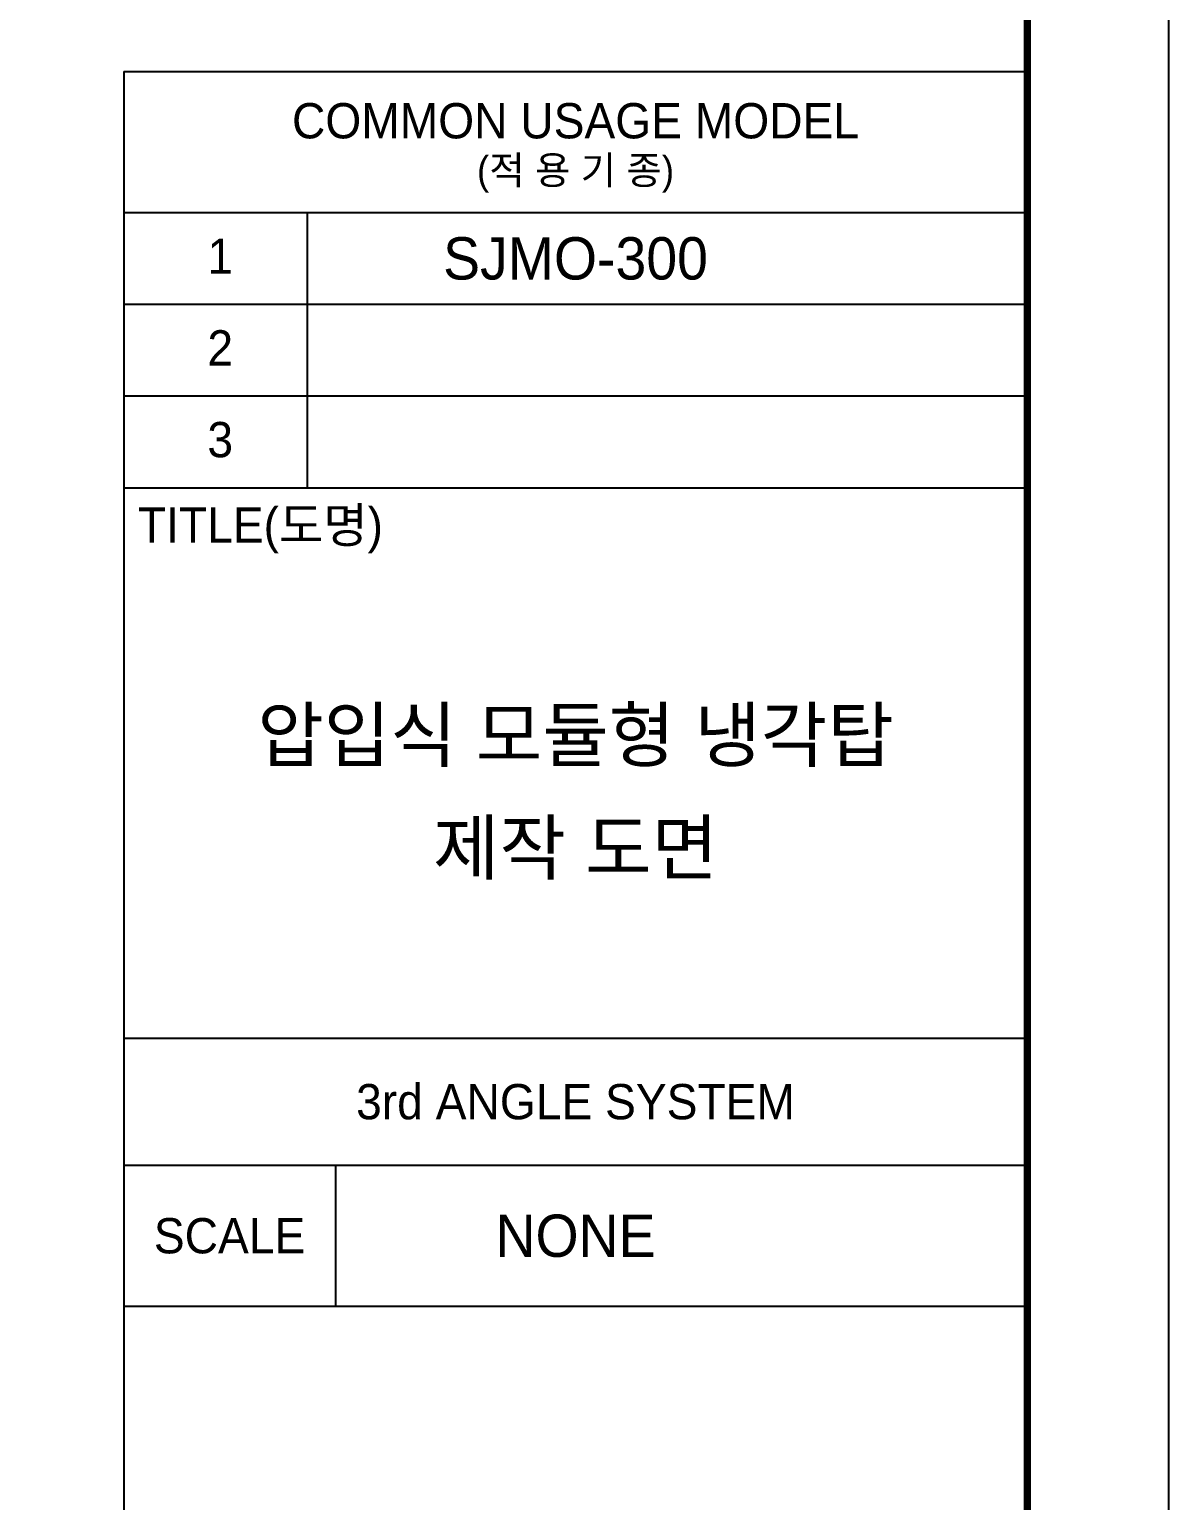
# Model space of a CAD drawing. Header units: millimetres. Extents: x 18793 to 48201, y 11745 to 32540.
# Drawn here: x 42552 to 48201, y 17713 to 25011 of the extents above; entities that cross this region are included whole.
import ezdxf
from ezdxf.enums import TextEntityAlignment as Align

# ---------------------------------------------------------------- set-up
doc = ezdxf.new("R2010")
doc.units = ezdxf.units.MM
doc.layers.add('냉각탑_form', color=1, linetype='Continuous')
doc.layers.add('냉각탑_text', color=3, linetype='Continuous')
doc.styles.add('돋움', font='Dotum.ttf')

msp = doc.modelspace()

# ---------------------------------------------------------------- linework, layer by layer
at = {"layer": 'Defpoints'}
msp.add_lwpolyline([(18793.4, 32540.3), (48200.6, 32540.3), (48200.6, 11745.2), (18793.4, 11745.2)], close=True, dxfattribs=at)
at = {"layer": '냉각탑_form'}
for p, q in [((43019.3, 24803.4), (43019.3, 12445.3)), ((43019.3, 24803.4), (47500.4, 24803.4)), ((43019.3, 24103.2), (47500.4, 24103.2)), ((43929.5, 24103.2), (43929.5, 22737.9)), ((43019.3, 23648.1), (47500.4, 23648.1)), ((43019.3, 23193), (47500.4, 23193)), ((43019.3, 22737.9), (47500.4, 22737.9)), ((43019.3, 20007.2), (47500.4, 20007.2)), ((43019.3, 19377), (47500.4, 19377)), ((44069.6, 19377), (44069.6, 18676.9)), ((43019.3, 18676.9), (47500.4, 18676.9))]:
    msp.add_line(p, q, dxfattribs=at)
at = {"layer": '냉각탑_form', "const_width": 35}
msp.add_lwpolyline([(19493.6, 31840.1), (19493.6, 12445.3), (47500.4, 12445.3), (47500.4, 31840.1)], close=True, dxfattribs=at)

# ---------------------------------------------------------------- texts
at = {"layer": '냉각탑_form', "style": '돋움'}
for s, height, p in [('COMMON USAGE MODEL', 175.043, (45259.9, 24558.3)), ('(적 용 기 종)', 140.03, (45259.9, 24313.3)), ('3rd ANGLE SYSTEM', 175.043, (45259.9, 19692.1)), ('SCALE', 175.04, (43544.4, 19027))]:
    msp.add_text(s, height=height, dxfattribs=at).set_placement(p, align=Align.MIDDLE_CENTER)
for s, height, p in [('1', 175, (43434.5, 23799.1)), ('2', 175, (43434.5, 23344)), ('3', 175, (43434.5, 22888.9)), ('TITLE(도명)', 175.04, (43089.7, 22465.1))]:
    msp.add_text(s, height=height, dxfattribs=at).set_placement(p)
at = {"layer": '냉각탑_text', "style": '돋움'}
for s, height, p in [('SJMO-300', 210.05, (45259.9, 23875.6)), ('압입식 모듈형 냉각탑', 262.5, (45259.9, 21512.2)), ('제작 도면', 262.5, (45259.9, 20952.2)), ('NONE', 210.05, (45259.9, 19027))]:
    msp.add_text(s, height=height, dxfattribs=at).set_placement(p, align=Align.MIDDLE_CENTER)

doc.saveas('drawing.dxf')
